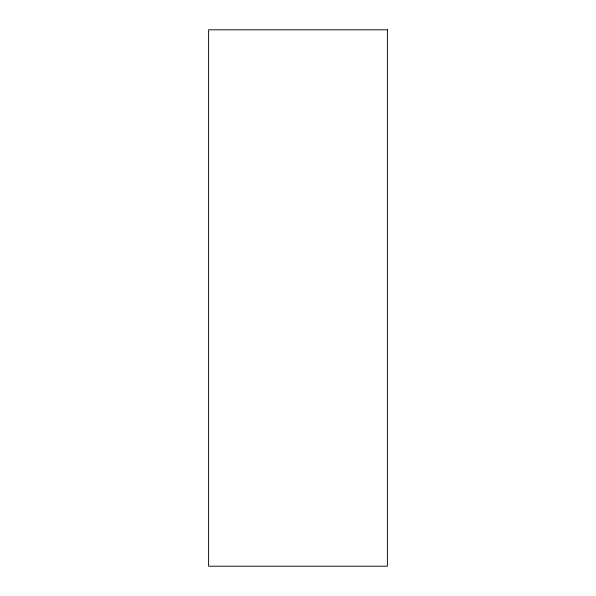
<?xml version="1.0" encoding="UTF-8"?>
<svg xmlns="http://www.w3.org/2000/svg" width="596" height="596" viewBox="0 0 596 596"><rect width="100%" height="100%" fill="white"/><g stroke="black" fill="none" stroke-linecap="round" stroke-linejoin="round"><path stroke-width="0.89" d="M387.4 29.8L208.6 29.8L208.6 566.2L387.4 566.2L387.4 29.8"/></g></svg>
